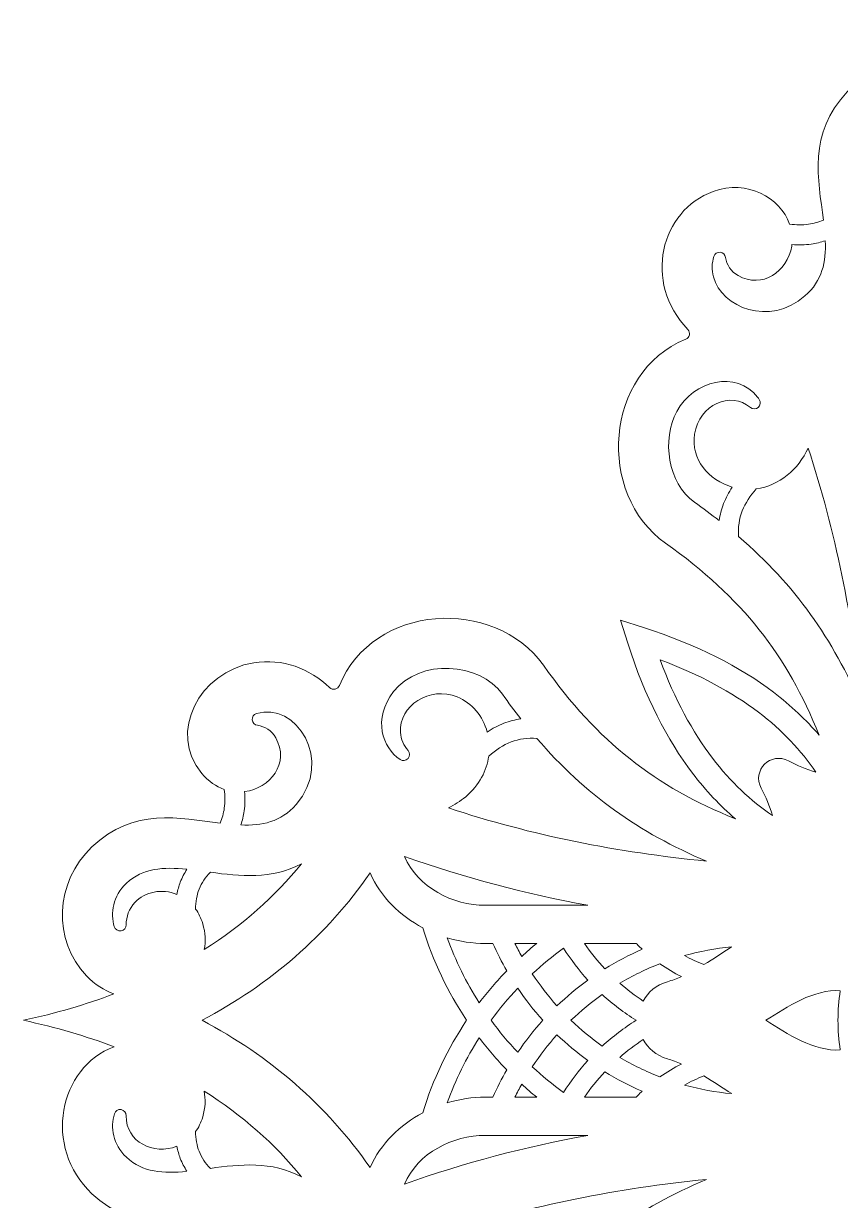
# Model space of a CAD drawing. Header units: millimetres. Extents: x -308 to 308, y -391 to 391.
# Drawn here: x 109.2 to 190.5, y 273.8 to 391 of the extents above; entities that cross this region are included whole.
import ezdxf

# ---------------------------------------------------------------- set-up
doc = ezdxf.new("R2010")
doc.units = ezdxf.units.MM
doc.header["$MEASUREMENT"] = 0
doc.layers.add('layer 1', color=7, linetype='Continuous')

msp = doc.modelspace()

# ---------------------------------------------------------------- linework, layer by layer
at = {"layer": 'layer 1', "lineweight": 9}
for points, knots in [([(236.8207, 271.7248), (238.3312, 270.44), (239.7562, 268.9394), (241.0829, 267.1952), (241.0829, 267.1952), (243.6333, 263.8421), (245.813, 259.5951), (247.5287, 254.2568), (247.5287, 254.2568), (247.5287, 254.2568), (248.2711, 251.9471), (248.2711, 251.9471), (248.2711, 251.9471), (248.2711, 251.9471), (245.9613, 252.6894), (245.9613, 252.6894), (245.9613, 252.6894), (240.623, 254.4051), (236.376, 256.5848), (233.0229, 259.1352), (233.0229, 259.1352), (231.29, 260.4533), (229.7976, 261.8683), (228.5184, 263.3679), (228.5184, 263.3679), (231.7375, 255.4584), (236.2324, 249.8374), (243.7937, 244.2781), (243.7937, 244.2781), (251.4964, 238.6148), (249.6083, 222.9907), (238.3668, 221.4166), (238.3668, 221.4166), (237.9472, 221.3578), (237.51, 221.3354), (237.0644, 221.3452), (237.0644, 221.3452), (236.8152, 221.3507), (236.5992, 221.2124), (236.4999, 220.9838), (236.4999, 220.9838), (236.4007, 220.7551), (236.447, 220.503), (236.6211, 220.3246), (236.6211, 220.3246), (240.1923, 216.6662), (244.1851, 213.4119), (248.1488, 210.2011), (248.1488, 210.2011), (252.8724, 206.3749), (260.086, 201.6264), (260.8277, 195.0539), (260.8277, 195.0539), (261.464, 189.4153), (258.3798, 183.902), (253.1, 182.3506), (253.1, 182.3506), (252.9031, 182.2928), (252.76, 182.1533), (252.6972, 181.9579), (252.6972, 181.9579), (252.6344, 181.7624), (252.6695, 181.5658), (252.796, 181.404), (252.796, 181.404), (256.8086, 176.2686), (254.2751, 169.3389), (248.878, 167.9912), (248.878, 167.9912), (245.3353, 167.1066), (242.0439, 169.428), (241.5738, 172.3411), (241.5738, 172.3411), (240.9469, 172.4303), (240.3435, 172.4323), (239.763, 172.3493), (239.763, 172.3493), (239.2504, 172.276), (238.7507, 172.1354), (238.2637, 171.9293), (238.2637, 171.9293), (238.3623, 167.8685), (238.941, 163.2218), (234.6165, 159.4938), (234.6165, 159.4938), (229.2576, 154.8741), (221.0226, 157.7299), (220.1231, 163.9867), (220.1231, 163.9867), (220.0627, 164.4065), (220.041, 164.8206), (220.053, 165.2262), (220.053, 165.2262), (214.8022, 157.6058), (210.8828, 148.2583), (208.4361, 137.0001), (208.4361, 137.0001), (205.9905, 148.2531), (202.0736, 157.5973), (196.8264, 165.2158), (196.8264, 165.2158), (196.8922, 163.5615), (196.3805, 161.8102), (195.0742, 160.2506), (195.0742, 160.2506), (191.9509, 156.5218), (186.1011, 156.1788), (182.2557, 159.4938), (182.2557, 159.4938), (177.933, 163.2202), (178.5108, 167.8678), (178.6087, 171.9293), (178.6087, 171.9293), (178.1216, 172.1354), (177.6219, 172.276), (177.1092, 172.3493), (177.1092, 172.3493), (176.5306, 172.432), (175.9293, 172.4303), (175.3046, 172.342), (175.3046, 172.342), (175.1572, 171.423), (174.7099, 170.4791), (173.869, 169.6119), (173.869, 169.6119), (170.2083, 165.8366), (163.8121, 168.3046), (162.3862, 173.6571), (162.3862, 173.6571), (161.6436, 176.4448), (162.3963, 179.2398), (164.0789, 181.4048), (164.0789, 181.4048), (164.2047, 181.5667), (164.2393, 181.7631), (164.1763, 181.9581), (164.1763, 181.9581), (164.1134, 182.1533), (163.9704, 182.2923), (163.7737, 182.3501), (163.7737, 182.3501), (158.4928, 183.9009), (155.4082, 189.4148), (156.0445, 195.0539), (156.0445, 195.0539), (156.7862, 201.6263), (163.9998, 206.3748), (168.7234, 210.2011), (168.7234, 210.2011), (172.6912, 213.4151), (176.6879, 216.6728), (180.2618, 220.3356), (180.2618, 220.3356), (180.4354, 220.5135), (180.482, 220.7646), (180.3837, 220.9929), (180.3837, 220.9929), (180.2854, 221.2213), (180.071, 221.36), (179.8224, 221.3562), (179.8224, 221.3562), (176.4486, 221.3042), (173.2328, 222.966), (171.1686, 225.6432), (171.1686, 225.6432), (167.0574, 230.9755), (167.4703, 240.1548), (173.0785, 244.2781), (173.0785, 244.2781), (180.64, 249.8375), (185.1349, 255.4586), (188.354, 263.3683), (188.354, 263.3683), (187.0747, 261.8685), (185.5823, 260.4533), (183.8492, 259.1351), (183.8492, 259.1351), (180.4961, 256.5847), (176.2491, 254.405), (170.9108, 252.6893), (170.9108, 252.6893), (170.9108, 252.6893), (168.6011, 251.9469), (168.6011, 251.9469), (168.6011, 251.9469), (168.6011, 251.9469), (169.3434, 254.2567), (169.3434, 254.2567), (169.3434, 254.2567), (171.0591, 259.595), (173.2388, 263.842), (175.7892, 267.1951), (175.7892, 267.1951), (177.1161, 268.9396), (178.5413, 270.4404), (180.052, 271.7253), (180.052, 271.7253), (172.1051, 268.5386), (166.3957, 264.125), (160.942, 256.4383), (160.942, 256.4383), (156.0544, 249.5493), (143.9527, 250.322), (140.6448, 258.4542), (140.6448, 258.4542), (140.5675, 258.6445), (140.4142, 258.7734), (140.2133, 258.816), (140.2133, 258.816), (140.0123, 258.8587), (139.8202, 258.8036), (139.6721, 258.6612), (139.6721, 258.6612), (134.9727, 254.1444), (127.818, 255.96), (125.928, 261.1927), (125.928, 261.1927), (124.7116, 264.5602), (126.5432, 267.8557), (129.1775, 268.7904), (129.1775, 268.7904), (129.2752, 269.4386), (129.28, 270.0619), (129.1944, 270.6608), (129.1944, 270.6608), (129.1214, 271.1713), (128.9816, 271.6689), (128.777, 272.154), (128.777, 272.154), (124.7445, 271.6433), (120.1763, 270.5891), (116.0237, 274.5157), (116.0237, 274.5157), (111.0858, 279.1849), (112.7499, 287.1289), (118.2383, 289.15), (118.2383, 289.15), (115.4546, 290.1993), (112.4514, 291.0794), (109.218, 291.7821), (109.218, 291.7821), (112.4406, 292.4824), (115.4347, 293.3589), (118.2105, 294.4036), (118.2105, 294.4036), (117.2454, 294.7654), (116.3111, 295.3573), (115.4722, 296.2198), (115.4722, 296.2198), (112.0825, 299.7046), (112.3336, 305.5592), (116.0237, 309.0485), (116.0237, 309.0485), (120.1746, 312.9734), (124.7437, 311.92), (128.777, 311.41), (128.777, 311.41), (128.9817, 311.8952), (129.1214, 312.3929), (129.1944, 312.9034), (129.1944, 312.9034), (129.2794, 313.498), (129.2753, 314.1166), (129.1796, 314.7598), (129.1796, 314.7598), (128.3942, 315.0366), (127.6237, 315.5518), (126.9425, 316.3623), (126.9425, 316.3623), (123.5482, 320.4013), (126.6815, 326.5026), (132.135, 327.374), (132.135, 327.374), (134.9859, 327.8295), (137.6901, 326.7959), (139.6726, 324.9002), (139.6726, 324.9002), (139.8208, 324.7585), (140.0128, 324.704), (140.2134, 324.7468), (140.2134, 324.7468), (140.4142, 324.7897), (140.5669, 324.9183), (140.6442, 325.1086), (140.6442, 325.1086), (143.9512, 333.2422), (156.0542, 334.0152), (160.942, 327.1259), (160.942, 327.1259), (166.3955, 319.4394), (172.1046, 315.0259), (180.0513, 311.8392), (180.0513, 311.8392), (178.5408, 313.124), (177.1158, 314.6245), (175.7891, 316.3688), (175.7891, 316.3688), (173.2387, 319.7219), (171.059, 323.9689), (169.3433, 329.3072), (169.3433, 329.3072), (169.3433, 329.3072), (168.6009, 331.6169), (168.6009, 331.6169), (168.6009, 331.6169), (168.6009, 331.6169), (170.9107, 330.8746), (170.9107, 330.8746), (170.9107, 330.8746), (176.249, 329.1589), (180.496, 326.9792), (183.8491, 324.4288), (183.8491, 324.4288), (185.5935, 323.102), (187.0943, 321.6767), (188.3792, 320.1661), (188.3792, 320.1661), (185.1924, 328.113), (180.779, 333.8223), (173.0923, 339.276), (173.0923, 339.276), (166.2033, 344.1636), (166.976, 356.2653), (175.1082, 359.5732), (175.1082, 359.5732), (175.2985, 359.6505), (175.4274, 359.8038), (175.47, 360.0047), (175.47, 360.0047), (175.5127, 360.2057), (175.4576, 360.3978), (175.3152, 360.5459), (175.3152, 360.5459), (170.7984, 365.2453), (172.614, 372.4), (177.8467, 374.29), (177.8467, 374.29), (181.2142, 375.5064), (184.5097, 373.6748), (185.4444, 371.0405), (185.4444, 371.0405), (186.0926, 370.9428), (186.7159, 370.938), (187.3148, 371.0236), (187.3148, 371.0236), (187.8253, 371.0966), (188.3229, 371.2364), (188.808, 371.441), (188.808, 371.441), (188.2973, 375.4735), (187.2431, 380.0417), (191.1697, 384.1943), (191.1697, 384.1943), (195.8389, 389.1322), (203.7829, 387.4681), (205.804, 381.9797), (205.804, 381.9797), (206.8533, 384.7634), (207.7334, 387.7666), (208.4361, 391), (208.4361, 391), (209.1364, 387.7774), (210.0128, 384.7831), (211.0576, 382.0075), (211.0576, 382.0075), (211.4194, 382.9725), (212.0113, 383.9069), (212.8738, 384.7458), (212.8738, 384.7458), (216.3586, 388.1355), (222.2132, 387.8844), (225.7025, 384.1943), (225.7025, 384.1943), (229.6274, 380.0434), (228.574, 375.4743), (228.064, 371.441), (228.064, 371.441), (228.5492, 371.2363), (229.0469, 371.0966), (229.5574, 371.0236), (229.5574, 371.0236), (230.152, 370.9386), (230.7706, 370.9427), (231.4138, 371.0384), (231.4138, 371.0384), (231.6906, 371.8238), (232.2058, 372.5943), (233.0163, 373.2755), (233.0163, 373.2755), (237.0553, 376.6698), (243.1566, 373.5365), (244.028, 368.083), (244.028, 368.083), (244.4835, 365.2321), (243.4499, 362.5279), (241.5542, 360.5454), (241.5542, 360.5454), (241.4125, 360.3972), (241.358, 360.2052), (241.4008, 360.0046), (241.4008, 360.0046), (241.4437, 359.8038), (241.5723, 359.6511), (241.7626, 359.5738), (241.7626, 359.5738), (249.8962, 356.2668), (250.6692, 344.1638), (243.7799, 339.276), (243.7799, 339.276), (236.0934, 333.8225), (231.68, 328.1134), (228.4932, 320.1667), (228.4932, 320.1667), (229.778, 321.6772), (231.2786, 323.1022), (233.0228, 324.4289), (233.0228, 324.4289), (236.3759, 326.9793), (240.6229, 329.159), (245.9612, 330.8747), (245.9612, 330.8747), (245.9612, 330.8747), (248.2709, 331.6171), (248.2709, 331.6171), (248.2709, 331.6171), (248.2709, 331.6171), (247.5286, 329.3073), (247.5286, 329.3073), (247.5286, 329.3073), (245.8129, 323.969), (243.6332, 319.722), (241.0828, 316.3689), (241.0828, 316.3689), (239.7559, 314.6244), (238.3307, 313.1236), (236.82, 311.8387), (236.82, 311.8387), (244.7669, 315.0254), (250.4763, 319.439), (255.93, 327.1257), (255.93, 327.1257), (260.8176, 334.0147), (272.9193, 333.242), (276.2272, 325.1098), (276.2272, 325.1098), (276.3045, 324.9195), (276.4578, 324.7906), (276.6587, 324.748), (276.6587, 324.748), (276.8597, 324.7053), (277.0518, 324.7604), (277.1999, 324.9028), (277.1999, 324.9028), (281.8993, 329.4196), (289.054, 327.604), (290.944, 322.3713), (290.944, 322.3713), (292.1604, 319.0038), (290.3288, 315.7084), (287.6945, 314.7737), (287.6945, 314.7737), (287.5968, 314.1254), (287.592, 313.5021), (287.6776, 312.9032), (287.6776, 312.9032), (287.7506, 312.3927), (287.8904, 311.8951), (288.095, 311.41), (288.095, 311.41), (292.1275, 311.9207), (296.6957, 312.9749), (300.8483, 309.0483), (300.8483, 309.0483), (305.7862, 304.3791), (304.1221, 296.4351), (298.6337, 294.414), (298.6337, 294.414), (301.4174, 293.3647), (304.4206, 292.4846), (307.654, 291.7819), (307.654, 291.7819), (304.4314, 291.0816), (301.4373, 290.2051), (298.6615, 289.1604), (298.6615, 289.1604), (299.6266, 288.7986), (300.5609, 288.2067), (301.3998, 287.3442), (301.3998, 287.3442), (304.7895, 283.8594), (304.5384, 278.0048), (300.8483, 274.5155), (300.8483, 274.5155), (296.6974, 270.5906), (292.1283, 271.644), (288.095, 272.154), (288.095, 272.154), (287.8903, 271.6688), (287.7506, 271.1711), (287.6776, 270.6606), (287.6776, 270.6606), (287.5926, 270.066), (287.5967, 269.4474), (287.6924, 268.8042), (287.6924, 268.8042), (288.4778, 268.5274), (289.2483, 268.0122), (289.9295, 267.2017), (289.9295, 267.2017), (293.3238, 263.1627), (290.1905, 257.0614), (284.737, 256.19), (284.737, 256.19), (281.8861, 255.7345), (279.1819, 256.7681), (277.1994, 258.6638), (277.1994, 258.6638), (277.0512, 258.8055), (276.8592, 258.86), (276.6586, 258.8172), (276.6586, 258.8172), (276.4578, 258.7743), (276.3051, 258.6457), (276.2278, 258.4554), (276.2278, 258.4554), (272.9208, 250.3218), (260.8178, 249.5488), (255.93, 256.4381), (255.93, 256.4381), (250.4765, 264.1246), (244.7674, 268.538), (236.8207, 271.7248)], [0, 0, 0, 0, 0.00746269, 0.00746269, 0.00746269, 0.00746269, 0.01492537, 0.01492537, 0.01492537, 0.01492537, 0.02238806, 0.02238806, 0.02238806, 0.02238806, 0.02985075, 0.02985075, 0.02985075, 0.02985075, 0.03731343, 0.03731343, 0.03731343, 0.03731343, 0.04477612, 0.04477612, 0.04477612, 0.04477612, 0.05223881, 0.05223881, 0.05223881, 0.05223881, 0.05970149, 0.05970149, 0.05970149, 0.05970149, 0.06716418, 0.06716418, 0.06716418, 0.06716418, 0.07462687, 0.07462687, 0.07462687, 0.07462687, 0.08208955, 0.08208955, 0.08208955, 0.08208955, 0.08955224, 0.08955224, 0.08955224, 0.08955224, 0.09701493, 0.09701493, 0.09701493, 0.09701493, 0.10447761, 0.10447761, 0.10447761, 0.10447761, 0.1119403, 0.1119403, 0.1119403, 0.1119403, 0.11940299, 0.11940299, 0.11940299, 0.11940299, 0.12686567, 0.12686567, 0.12686567, 0.12686567, 0.13432836, 0.13432836, 0.13432836, 0.13432836, 0.14179104, 0.14179104, 0.14179104, 0.14179104, 0.14925373, 0.14925373, 0.14925373, 0.14925373, 0.15671642, 0.15671642, 0.15671642, 0.15671642, 0.1641791, 0.1641791, 0.1641791, 0.1641791, 0.17164179, 0.17164179, 0.17164179, 0.17164179, 0.17910448, 0.17910448, 0.17910448, 0.17910448, 0.18656716, 0.18656716, 0.18656716, 0.18656716, 0.19402985, 0.19402985, 0.19402985, 0.19402985, 0.20149254, 0.20149254, 0.20149254, 0.20149254, 0.20895522, 0.20895522, 0.20895522, 0.20895522, 0.21641791, 0.21641791, 0.21641791, 0.21641791, 0.2238806, 0.2238806, 0.2238806, 0.2238806, 0.23134328, 0.23134328, 0.23134328, 0.23134328, 0.23880597, 0.23880597, 0.23880597, 0.23880597, 0.24626866, 0.24626866, 0.24626866, 0.24626866, 0.25373134, 0.25373134, 0.25373134, 0.25373134, 0.26119403, 0.26119403, 0.26119403, 0.26119403, 0.26865672, 0.26865672, 0.26865672, 0.26865672, 0.2761194, 0.2761194, 0.2761194, 0.2761194, 0.28358209, 0.28358209, 0.28358209, 0.28358209, 0.29104478, 0.29104478, 0.29104478, 0.29104478, 0.29850746, 0.29850746, 0.29850746, 0.29850746, 0.30597015, 0.30597015, 0.30597015, 0.30597015, 0.31343284, 0.31343284, 0.31343284, 0.31343284, 0.32089552, 0.32089552, 0.32089552, 0.32089552, 0.32835821, 0.32835821, 0.32835821, 0.32835821, 0.3358209, 0.3358209, 0.3358209, 0.3358209, 0.34328358, 0.34328358, 0.34328358, 0.34328358, 0.35074627, 0.35074627, 0.35074627, 0.35074627, 0.35820896, 0.35820896, 0.35820896, 0.35820896, 0.36567164, 0.36567164, 0.36567164, 0.36567164, 0.37313433, 0.37313433, 0.37313433, 0.37313433, 0.38059701, 0.38059701, 0.38059701, 0.38059701, 0.3880597, 0.3880597, 0.3880597, 0.3880597, 0.39552239, 0.39552239, 0.39552239, 0.39552239, 0.40298507, 0.40298507, 0.40298507, 0.40298507, 0.41044776, 0.41044776, 0.41044776, 0.41044776, 0.41791045, 0.41791045, 0.41791045, 0.41791045, 0.42537313, 0.42537313, 0.42537313, 0.42537313, 0.43283582, 0.43283582, 0.43283582, 0.43283582, 0.44029851, 0.44029851, 0.44029851, 0.44029851, 0.44776119, 0.44776119, 0.44776119, 0.44776119, 0.45522388, 0.45522388, 0.45522388, 0.45522388, 0.46268657, 0.46268657, 0.46268657, 0.46268657, 0.47014925, 0.47014925, 0.47014925, 0.47014925, 0.47761194, 0.47761194, 0.47761194, 0.47761194, 0.48507463, 0.48507463, 0.48507463, 0.48507463, 0.49253731, 0.49253731, 0.49253731, 0.49253731, 0.5, 0.5, 0.5, 0.5, 0.50746269, 0.50746269, 0.50746269, 0.50746269, 0.51492537, 0.51492537, 0.51492537, 0.51492537, 0.52238806, 0.52238806, 0.52238806, 0.52238806, 0.52985075, 0.52985075, 0.52985075, 0.52985075, 0.53731343, 0.53731343, 0.53731343, 0.53731343, 0.54477612, 0.54477612, 0.54477612, 0.54477612, 0.55223881, 0.55223881, 0.55223881, 0.55223881, 0.55970149, 0.55970149, 0.55970149, 0.55970149, 0.56716418, 0.56716418, 0.56716418, 0.56716418, 0.57462687, 0.57462687, 0.57462687, 0.57462687, 0.58208955, 0.58208955, 0.58208955, 0.58208955, 0.58955224, 0.58955224, 0.58955224, 0.58955224, 0.59701493, 0.59701493, 0.59701493, 0.59701493, 0.60447761, 0.60447761, 0.60447761, 0.60447761, 0.6119403, 0.6119403, 0.6119403, 0.6119403, 0.61940299, 0.61940299, 0.61940299, 0.61940299, 0.62686567, 0.62686567, 0.62686567, 0.62686567, 0.63432836, 0.63432836, 0.63432836, 0.63432836, 0.64179104, 0.64179104, 0.64179104, 0.64179104, 0.64925373, 0.64925373, 0.64925373, 0.64925373, 0.65671642, 0.65671642, 0.65671642, 0.65671642, 0.6641791, 0.6641791, 0.6641791, 0.6641791, 0.67164179, 0.67164179, 0.67164179, 0.67164179, 0.67910448, 0.67910448, 0.67910448, 0.67910448, 0.68656716, 0.68656716, 0.68656716, 0.68656716, 0.69402985, 0.69402985, 0.69402985, 0.69402985, 0.70149254, 0.70149254, 0.70149254, 0.70149254, 0.70895522, 0.70895522, 0.70895522, 0.70895522, 0.71641791, 0.71641791, 0.71641791, 0.71641791, 0.7238806, 0.7238806, 0.7238806, 0.7238806, 0.73134328, 0.73134328, 0.73134328, 0.73134328, 0.73880597, 0.73880597, 0.73880597, 0.73880597, 0.74626866, 0.74626866, 0.74626866, 0.74626866, 0.75373134, 0.75373134, 0.75373134, 0.75373134, 0.76119403, 0.76119403, 0.76119403, 0.76119403, 0.76865672, 0.76865672, 0.76865672, 0.76865672, 0.7761194, 0.7761194, 0.7761194, 0.7761194, 0.78358209, 0.78358209, 0.78358209, 0.78358209, 0.79104478, 0.79104478, 0.79104478, 0.79104478, 0.79850746, 0.79850746, 0.79850746, 0.79850746, 0.80597015, 0.80597015, 0.80597015, 0.80597015, 0.81343284, 0.81343284, 0.81343284, 0.81343284, 0.82089552, 0.82089552, 0.82089552, 0.82089552, 0.82835821, 0.82835821, 0.82835821, 0.82835821, 0.8358209, 0.8358209, 0.8358209, 0.8358209, 0.84328358, 0.84328358, 0.84328358, 0.84328358, 0.85074627, 0.85074627, 0.85074627, 0.85074627, 0.85820896, 0.85820896, 0.85820896, 0.85820896, 0.86567164, 0.86567164, 0.86567164, 0.86567164, 0.87313433, 0.87313433, 0.87313433, 0.87313433, 0.88059701, 0.88059701, 0.88059701, 0.88059701, 0.8880597, 0.8880597, 0.8880597, 0.8880597, 0.89552239, 0.89552239, 0.89552239, 0.89552239, 0.90298507, 0.90298507, 0.90298507, 0.90298507, 0.91044776, 0.91044776, 0.91044776, 0.91044776, 0.91791045, 0.91791045, 0.91791045, 0.91791045, 0.92537313, 0.92537313, 0.92537313, 0.92537313, 0.93283582, 0.93283582, 0.93283582, 0.93283582, 0.94029851, 0.94029851, 0.94029851, 0.94029851, 0.94776119, 0.94776119, 0.94776119, 0.94776119, 0.95522388, 0.95522388, 0.95522388, 0.95522388, 0.96268657, 0.96268657, 0.96268657, 0.96268657, 0.97014925, 0.97014925, 0.97014925, 0.97014925, 0.97761194, 0.97761194, 0.97761194, 0.97761194, 0.98507463, 0.98507463, 0.98507463, 0.98507463, 1, 1, 1, 1]), ([(188.9959, 369.3784), (188.5399, 369.2261), (188.0734, 369.1153), (187.596, 369.047), (187.596, 369.047), (186.9699, 368.9574), (186.3292, 368.9417), (185.6739, 369.0014), (185.6739, 369.0014), (185.6676, 368.9494), (185.6605, 368.8974), (185.6522, 368.8452), (185.6522, 368.8452), (185.2458, 366.2804), (182.7077, 364.563), (180.3176, 365.9102), (180.3176, 365.9102), (179.6023, 366.3133), (179.1789, 366.9916), (179.075, 367.7184), (179.075, 367.7184), (179.0349, 367.9986), (178.8134, 368.208), (178.5314, 368.2322), (178.5314, 368.2322), (178.2494, 368.2563), (177.9955, 368.0878), (177.9083, 367.8185), (177.9083, 367.8185), (177.7024, 367.1826), (177.6711, 366.4622), (177.8576, 365.795), (177.8576, 365.795), (178.7161, 362.7236), (183.4062, 360.7973), (186.961, 363.8816), (186.961, 363.8816), (188.7068, 365.3964), (189.079, 367.2815), (188.9959, 369.3784)], [0, 0, 0, 0, 0.09090909, 0.09090909, 0.09090909, 0.09090909, 0.18181818, 0.18181818, 0.18181818, 0.18181818, 0.27272727, 0.27272727, 0.27272727, 0.27272727, 0.36363636, 0.36363636, 0.36363636, 0.36363636, 0.45454545, 0.45454545, 0.45454545, 0.45454545, 0.54545455, 0.54545455, 0.54545455, 0.54545455, 0.63636364, 0.63636364, 0.63636364, 0.63636364, 0.72727273, 0.72727273, 0.72727273, 0.72727273, 0.81818182, 0.81818182, 0.81818182, 0.81818182, 1, 1, 1, 1]), ([(178.4311, 341.52), (178.5141, 342.0985), (178.6628, 342.6613), (178.8748, 343.2089), (178.8748, 343.2089), (179.0963, 343.7813), (179.3861, 344.3326), (179.7409, 344.8642), (179.7409, 344.8642), (177.394, 345.5313), (175.592, 347.6351), (175.9837, 350.1382), (175.9837, 350.1382), (176.446, 353.0918), (179.5906, 354.4494), (181.5383, 352.7838), (181.5383, 352.7838), (181.7678, 352.5875), (182.1019, 352.5904), (182.3278, 352.7909), (182.3278, 352.7909), (182.5534, 352.9912), (182.5963, 353.322), (182.4292, 353.5732), (182.4292, 353.5732), (182.374, 353.6562), (182.3154, 353.7375), (182.2537, 353.8165), (182.2537, 353.8165), (180.1628, 356.4957), (175.9015, 355.4988), (174.2255, 352.3928), (174.2255, 352.3928), (172.7087, 349.5818), (173.297, 345.2512), (175.9839, 343.3448), (175.9839, 343.3448), (176.8344, 342.7414), (177.6489, 342.1338), (178.4311, 341.52)], [0, 0, 0, 0, 0.09090909, 0.09090909, 0.09090909, 0.09090909, 0.18181818, 0.18181818, 0.18181818, 0.18181818, 0.27272727, 0.27272727, 0.27272727, 0.27272727, 0.36363636, 0.36363636, 0.36363636, 0.36363636, 0.45454545, 0.45454545, 0.45454545, 0.45454545, 0.54545455, 0.54545455, 0.54545455, 0.54545455, 0.63636364, 0.63636364, 0.63636364, 0.63636364, 0.72727273, 0.72727273, 0.72727273, 0.72727273, 0.81818182, 0.81818182, 0.81818182, 0.81818182, 1, 1, 1, 1]), ([(187.285, 348.7462), (190.0337, 340.4444), (191.7175, 331.8804), (192.5938, 323.0474), (192.5938, 323.0474), (189.753, 329.7656), (185.9998, 335.0834), (180.3709, 339.9279), (180.3709, 339.9279), (180.2988, 340.8385), (180.4249, 341.6911), (180.7342, 342.4901), (180.7342, 342.4901), (181.032, 343.2593), (181.5015, 343.9925), (182.1292, 344.6922), (182.1292, 344.6922), (184.3991, 344.9936), (186.3101, 346.6041), (187.285, 348.7462)], [0, 0, 0, 0, 0.16666667, 0.16666667, 0.16666667, 0.16666667, 0.33333333, 0.33333333, 0.33333333, 0.33333333, 0.5, 0.5, 0.5, 0.5, 0.66666667, 0.66666667, 0.66666667, 0.66666667, 1, 1, 1, 1]), ([(158.698, 321.7871), (158.1195, 321.7041), (157.5567, 321.5554), (157.0091, 321.3434), (157.0091, 321.3434), (156.4373, 321.1221), (155.8864, 320.8326), (155.3554, 320.4784), (155.3554, 320.4784), (154.9247, 322.0448), (153.8591, 323.3647), (152.375, 323.9684), (152.375, 323.9684), (149.6377, 325.082), (146.5422, 323.1085), (146.7215, 320.4353), (146.7215, 320.4353), (146.7661, 319.7708), (147.0504, 319.1342), (147.4805, 318.6325), (147.4805, 318.6325), (147.6766, 318.4037), (147.6746, 318.0708), (147.4756, 317.8445), (147.4756, 317.8445), (147.2769, 317.6186), (146.9479, 317.5735), (146.6959, 317.7379), (146.6959, 317.7379), (144.9362, 318.8858), (143.9201, 321.7836), (146.0368, 324.4956), (146.0368, 324.4956), (148.6334, 327.8224), (154.6069, 327.4286), (156.8732, 324.2343), (156.8732, 324.2343), (157.4766, 323.3838), (158.0842, 322.5693), (158.698, 321.7871)], [0, 0, 0, 0, 0.09090909, 0.09090909, 0.09090909, 0.09090909, 0.18181818, 0.18181818, 0.18181818, 0.18181818, 0.27272727, 0.27272727, 0.27272727, 0.27272727, 0.36363636, 0.36363636, 0.36363636, 0.36363636, 0.45454545, 0.45454545, 0.45454545, 0.45454545, 0.54545455, 0.54545455, 0.54545455, 0.54545455, 0.63636364, 0.63636364, 0.63636364, 0.63636364, 0.72727273, 0.72727273, 0.72727273, 0.72727273, 0.81818182, 0.81818182, 0.81818182, 0.81818182, 1, 1, 1, 1]), ([(188.0625, 316.4745), (186.5971, 318.6368), (184.7196, 320.6403), (182.3451, 322.4464), (182.3451, 322.4464), (179.7264, 324.4382), (176.4982, 326.1958), (172.5477, 327.6702), (172.5477, 327.6702), (174.0221, 323.7197), (175.7797, 320.4915), (177.7715, 317.8728), (177.7715, 317.8728), (179.5774, 315.4986), (181.5805, 313.6212), (183.7426, 312.1559), (183.7426, 312.1559), (183.4479, 313.1082), (183.0892, 314.0269), (182.6136, 314.8937), (182.6136, 314.8937), (181.6554, 316.64), (183.5835, 318.5639), (185.3339, 317.5995), (185.3339, 317.5995), (186.1936, 317.1258), (187.1097, 316.7686), (188.0625, 316.4745)], [0, 0, 0, 0, 0.125, 0.125, 0.125, 0.125, 0.25, 0.25, 0.25, 0.25, 0.375, 0.375, 0.375, 0.375, 0.5, 0.5, 0.5, 0.5, 0.625, 0.625, 0.625, 0.625, 0.75, 0.75, 0.75, 0.75, 1, 1, 1, 1]), ([(130.8397, 311.2224), (130.992, 311.6783), (131.1027, 312.1448), (131.171, 312.6222), (131.171, 312.6222), (131.2605, 313.2481), (131.2763, 313.8886), (131.2166, 314.5437), (131.2166, 314.5437), (133.7595, 314.8723), (135.7371, 317.3648), (134.3078, 319.9006), (134.3078, 319.9006), (133.9027, 320.6194), (133.2196, 321.0436), (132.4887, 321.1447), (132.4887, 321.1447), (132.2078, 321.1836), (131.9971, 321.405), (131.9723, 321.6875), (131.9723, 321.6875), (131.9476, 321.9698), (132.1157, 322.2242), (132.3852, 322.3118), (132.3852, 322.3118), (136.302, 323.5854), (140.1452, 317.6471), (136.3364, 313.2572), (136.3364, 313.2572), (134.8221, 311.5119), (132.9369, 311.1395), (130.8397, 311.2224)], [0, 0, 0, 0, 0.11111111, 0.11111111, 0.11111111, 0.11111111, 0.22222222, 0.22222222, 0.22222222, 0.22222222, 0.33333333, 0.33333333, 0.33333333, 0.33333333, 0.44444444, 0.44444444, 0.44444444, 0.44444444, 0.55555556, 0.55555556, 0.55555556, 0.55555556, 0.66666667, 0.66666667, 0.66666667, 0.66666667, 0.77777778, 0.77777778, 0.77777778, 0.77777778, 1, 1, 1, 1]), ([(177.1708, 307.6244), (168.3439, 308.5002), (159.7856, 310.1822), (151.489, 312.9275), (151.489, 312.9275), (152.0908, 313.2085), (152.6698, 313.5777), (153.2119, 314.0403), (153.2119, 314.0403), (154.5859, 315.2128), (155.3084, 316.6496), (155.5085, 318.0733), (155.5085, 318.0733), (156.2135, 318.7089), (156.9523, 319.1838), (157.7279, 319.484), (157.7279, 319.484), (158.5269, 319.7933), (159.3795, 319.9194), (160.2901, 319.8473), (160.2901, 319.8473), (165.1346, 314.2184), (170.4525, 310.4652), (177.1708, 307.6244)], [0, 0, 0, 0, 0.14285714, 0.14285714, 0.14285714, 0.14285714, 0.28571429, 0.28571429, 0.28571429, 0.28571429, 0.42857143, 0.42857143, 0.42857143, 0.42857143, 0.57142857, 0.57142857, 0.57142857, 0.57142857, 0.71428571, 0.71428571, 0.71428571, 0.71428571, 1, 1, 1, 1]), ([(125.4737, 306.8133), (125.2092, 306.4129), (124.9904, 305.9863), (124.8173, 305.5336), (124.8173, 305.5336), (124.6691, 305.1461), (124.5553, 304.7412), (124.4759, 304.319), (124.4759, 304.319), (123.0082, 304.9048), (121.3139, 304.6083), (120.2821, 303.5108), (120.2821, 303.5108), (119.7204, 302.9135), (119.4206, 302.0896), (119.4273, 301.2904), (119.4273, 301.2904), (119.4298, 300.9896), (119.2145, 300.7367), (118.9171, 300.6912), (118.9171, 300.6912), (118.6198, 300.6458), (118.3388, 300.8227), (118.2513, 301.1104), (118.2513, 301.1104), (117.8441, 302.4495), (118.1077, 304.1479), (119.4486, 305.4157), (119.4486, 305.4157), (121.0722, 306.9507), (123.1559, 307.0467), (125.4737, 306.8133)], [0, 0, 0, 0, 0.11111111, 0.11111111, 0.11111111, 0.11111111, 0.22222222, 0.22222222, 0.22222222, 0.22222222, 0.33333333, 0.33333333, 0.33333333, 0.33333333, 0.44444444, 0.44444444, 0.44444444, 0.44444444, 0.55555556, 0.55555556, 0.55555556, 0.55555556, 0.66666667, 0.66666667, 0.66666667, 0.66666667, 0.77777778, 0.77777778, 0.77777778, 0.77777778, 1, 1, 1, 1]), ([(136.885, 307.3622), (134.2132, 304.0932), (131.0004, 301.2413), (127.2054, 298.8381), (127.2054, 298.8381), (127.3554, 299.6383), (127.3189, 300.5009), (127.0457, 301.3979), (127.0457, 301.3979), (126.875, 301.9585), (126.6314, 302.4431), (126.3358, 302.8541), (126.3358, 302.8541), (126.3434, 303.5783), (126.4596, 304.2345), (126.6845, 304.8226), (126.6845, 304.8226), (126.9274, 305.458), (127.3021, 306.0235), (127.8082, 306.5187), (127.8082, 306.5187), (130.7321, 306.1238), (133.8857, 305.7744), (136.885, 307.3622)], [0, 0, 0, 0, 0.14285714, 0.14285714, 0.14285714, 0.14285714, 0.28571429, 0.28571429, 0.28571429, 0.28571429, 0.42857143, 0.42857143, 0.42857143, 0.42857143, 0.57142857, 0.57142857, 0.57142857, 0.57142857, 0.71428571, 0.71428571, 0.71428571, 0.71428571, 1, 1, 1, 1]), ([(165.3774, 303.2336), (159.1887, 304.37), (153.0915, 305.9577), (147.1312, 308.0844), (147.1312, 308.0844), (148.4426, 304.9824), (151.9245, 303.2336), (155.1777, 303.2336), (155.1777, 303.2336), (155.1777, 303.2336), (165.3774, 303.2336), (165.3774, 303.2336)], [0, 0, 0, 0, 0.25, 0.25, 0.25, 0.25, 0.5, 0.5, 0.5, 0.5, 1, 1, 1, 1]), ([(126.9866, 291.7821), (133.708, 288.2185), (139.364, 283.3752), (143.7004, 277.1187), (143.7004, 277.1187), (144.7613, 279.5085), (146.6659, 281.3743), (148.9446, 282.5782), (148.9446, 282.5782), (149.9454, 285.8813), (151.4254, 288.9762), (153.3039, 291.7817), (153.3039, 291.7817), (151.4253, 294.5875), (149.9452, 297.6827), (148.9444, 300.9862), (148.9444, 300.9862), (146.6659, 302.1903), (144.7613, 304.0557), (143.7004, 306.4455), (143.7004, 306.4455), (139.364, 300.189), (133.708, 295.3457), (126.9866, 291.7821)], [0, 0, 0, 0, 0.14285714, 0.14285714, 0.14285714, 0.14285714, 0.28571429, 0.28571429, 0.28571429, 0.28571429, 0.42857143, 0.42857143, 0.42857143, 0.42857143, 0.57142857, 0.57142857, 0.57142857, 0.57142857, 0.71428571, 0.71428571, 0.71428571, 0.71428571, 1, 1, 1, 1]), ([(155.9122, 299.4336), (155.9122, 299.4336), (155.1777, 299.4336), (155.1777, 299.4336), (155.1777, 299.4336), (153.8971, 299.4336), (152.6118, 299.6259), (151.3795, 299.9931), (151.3795, 299.9931), (152.2009, 297.7093), (153.2693, 295.5432), (154.5525, 293.5273), (154.5525, 293.5273), (155.4039, 294.6435), (156.3215, 295.7063), (157.2994, 296.7102), (157.2994, 296.7102), (156.7906, 297.5895), (156.3271, 298.4984), (155.9122, 299.4336)], [0, 0, 0, 0, 0.16666667, 0.16666667, 0.16666667, 0.16666667, 0.33333333, 0.33333333, 0.33333333, 0.33333333, 0.5, 0.5, 0.5, 0.5, 0.66666667, 0.66666667, 0.66666667, 0.66666667, 1, 1, 1, 1]), ([(160.2786, 299.4336), (160.2786, 299.4336), (158.1172, 299.4336), (158.1172, 299.4336), (158.1172, 299.4336), (158.3283, 298.998), (158.5509, 298.5691), (158.7845, 298.1471), (158.7845, 298.1471), (159.2701, 298.5897), (159.7683, 299.0188), (160.2786, 299.4336)], [0, 0, 0, 0, 0.25, 0.25, 0.25, 0.25, 0.5, 0.5, 0.5, 0.5, 1, 1, 1, 1]), ([(165.3725, 295.7812), (164.4746, 296.7669), (163.6623, 297.8319), (162.9474, 298.9646), (162.9474, 298.9646), (161.8591, 298.1736), (160.8216, 297.317), (159.8406, 296.4008), (159.8406, 296.4008), (160.5798, 295.2778), (161.4017, 294.2139), (162.2973, 293.2178), (162.2973, 293.2178), (163.2606, 294.1413), (164.2881, 294.9981), (165.3725, 295.7812)], [0, 0, 0, 0, 0.2, 0.2, 0.2, 0.2, 0.4, 0.4, 0.4, 0.4, 0.6, 0.6, 0.6, 0.6, 1, 1, 1, 1]), ([(170.1729, 299.4336), (170.1729, 299.4336), (165.031, 299.4336), (165.031, 299.4336), (165.031, 299.4336), (165.6396, 298.5389), (166.3164, 297.6945), (167.054, 296.9079), (167.054, 296.9079), (168.2377, 297.6417), (169.4788, 298.2917), (170.7688, 298.8498), (170.7688, 298.8498), (170.6262, 298.9828), (170.4859, 299.118), (170.348, 299.2559), (170.348, 299.2559), (170.2892, 299.3147), (170.2308, 299.3739), (170.1729, 299.4336)], [0, 0, 0, 0, 0.16666667, 0.16666667, 0.16666667, 0.16666667, 0.33333333, 0.33333333, 0.33333333, 0.33333333, 0.5, 0.5, 0.5, 0.5, 0.66666667, 0.66666667, 0.66666667, 0.66666667, 1, 1, 1, 1]), ([(176.9189, 297.3259), (177.8627, 297.8956), (178.7865, 298.5156), (179.676, 299.0835), (179.676, 299.0835), (178.0695, 298.9356), (176.5042, 298.6454), (174.9929, 298.2256), (174.9929, 298.2256), (175.6089, 297.8813), (176.2523, 297.58), (176.9189, 297.3259)], [0, 0, 0, 0, 0.25, 0.25, 0.25, 0.25, 0.5, 0.5, 0.5, 0.5, 1, 1, 1, 1]), ([(170.8847, 293.7001), (171.3474, 294.5734), (172.1503, 295.2906), (173.2929, 295.6207), (173.2929, 295.6207), (173.7545, 295.7541), (174.2156, 295.928), (174.6747, 296.1312), (174.6747, 296.1312), (173.9284, 296.5057), (173.2139, 296.9346), (172.5367, 297.4125), (172.5367, 297.4125), (171.1451, 296.8749), (169.8097, 296.2242), (168.5421, 295.4715), (168.5421, 295.4715), (169.2788, 294.8278), (170.0615, 294.2355), (170.8847, 293.7001)], [0, 0, 0, 0, 0.16666667, 0.16666667, 0.16666667, 0.16666667, 0.33333333, 0.33333333, 0.33333333, 0.33333333, 0.5, 0.5, 0.5, 0.5, 0.66666667, 0.66666667, 0.66666667, 0.66666667, 1, 1, 1, 1]), ([(155.7446, 291.7817), (156.5612, 292.8984), (157.4468, 293.9614), (158.3953, 294.9643), (158.3953, 294.9643), (159.1555, 293.8444), (159.9927, 292.7809), (160.8996, 291.7817), (160.8996, 291.7817), (159.9927, 290.7825), (159.1555, 289.719), (158.3953, 288.5991), (158.3953, 288.5991), (157.4468, 289.602), (156.5612, 290.665), (155.7446, 291.7817)], [0, 0, 0, 0, 0.2, 0.2, 0.2, 0.2, 0.4, 0.4, 0.4, 0.4, 0.6, 0.6, 0.6, 0.6, 1, 1, 1, 1]), ([(170.1744, 291.7817), (168.9706, 292.5312), (167.8419, 293.3902), (166.8026, 294.345), (166.8026, 294.345), (165.7003, 293.569), (164.6594, 292.7117), (163.6886, 291.7817), (163.6886, 291.7817), (164.6594, 290.8517), (165.7003, 289.9944), (166.8026, 289.2184), (166.8026, 289.2184), (167.8419, 290.1732), (168.9706, 291.0322), (170.1744, 291.7817)], [0, 0, 0, 0, 0.2, 0.2, 0.2, 0.2, 0.4, 0.4, 0.4, 0.4, 0.6, 0.6, 0.6, 0.6, 1, 1, 1, 1]), ([(183.0937, 291.7821), (185.1795, 290.4371), (187.8768, 288.667), (190.488, 288.8339), (190.488, 288.8339), (190.1812, 290.7822), (190.1812, 292.782), (190.488, 294.7303), (190.488, 294.7303), (187.8768, 294.8972), (185.1795, 293.1271), (183.0937, 291.7821)], [0, 0, 0, 0, 0.25, 0.25, 0.25, 0.25, 0.5, 0.5, 0.5, 0.5, 1, 1, 1, 1]), ([(151.3798, 283.5712), (152.612, 283.9382), (153.8972, 284.1306), (155.1777, 284.1306), (155.1777, 284.1306), (155.1777, 284.1306), (155.9126, 284.1306), (155.9126, 284.1306), (155.9126, 284.1306), (156.3275, 285.0655), (156.7908, 285.9741), (157.2994, 286.8532), (157.2994, 286.8532), (156.3215, 287.8571), (155.4039, 288.9199), (154.5525, 290.0361), (154.5525, 290.0361), (153.2695, 288.0205), (152.2012, 285.8547), (151.3798, 283.5712)], [0, 0, 0, 0, 0.16666667, 0.16666667, 0.16666667, 0.16666667, 0.33333333, 0.33333333, 0.33333333, 0.33333333, 0.5, 0.5, 0.5, 0.5, 0.66666667, 0.66666667, 0.66666667, 0.66666667, 1, 1, 1, 1]), ([(165.3725, 287.7822), (164.4746, 286.7965), (163.6623, 285.7315), (162.9474, 284.5988), (162.9474, 284.5988), (161.8591, 285.3898), (160.8216, 286.2464), (159.8406, 287.1626), (159.8406, 287.1626), (160.5798, 288.2856), (161.4017, 289.3495), (162.2973, 290.3456), (162.2973, 290.3456), (163.2606, 289.4221), (164.2881, 288.5653), (165.3725, 287.7822)], [0, 0, 0, 0, 0.2, 0.2, 0.2, 0.2, 0.4, 0.4, 0.4, 0.4, 0.6, 0.6, 0.6, 0.6, 1, 1, 1, 1]), ([(174.6736, 287.4316), (174.2116, 287.6361), (173.7465, 287.8119), (173.2793, 287.9477), (173.2793, 287.9477), (172.141, 288.2786), (171.3422, 288.9926), (170.8822, 289.8616), (170.8822, 289.8616), (170.0599, 289.3267), (169.278, 288.735), (168.5421, 288.0919), (168.5421, 288.0919), (169.8097, 287.3392), (171.1451, 286.6885), (172.5367, 286.1509), (172.5367, 286.1509), (173.2136, 286.6286), (173.9276, 287.0572), (174.6736, 287.4316)], [0, 0, 0, 0, 0.16666667, 0.16666667, 0.16666667, 0.16666667, 0.33333333, 0.33333333, 0.33333333, 0.33333333, 0.5, 0.5, 0.5, 0.5, 0.66666667, 0.66666667, 0.66666667, 0.66666667, 1, 1, 1, 1]), ([(165.0315, 284.1306), (165.0315, 284.1306), (170.1737, 284.1306), (170.1737, 284.1306), (170.1737, 284.1306), (170.2314, 284.19), (170.2895, 284.249), (170.348, 284.3075), (170.348, 284.3075), (170.4859, 284.4454), (170.6262, 284.5806), (170.7688, 284.7136), (170.7688, 284.7136), (169.4788, 285.2717), (168.2377, 285.9217), (167.054, 286.6555), (167.054, 286.6555), (166.3166, 285.8691), (165.64, 285.025), (165.0315, 284.1306)], [0, 0, 0, 0, 0.16666667, 0.16666667, 0.16666667, 0.16666667, 0.33333333, 0.33333333, 0.33333333, 0.33333333, 0.5, 0.5, 0.5, 0.5, 0.66666667, 0.66666667, 0.66666667, 0.66666667, 1, 1, 1, 1]), ([(179.6786, 284.4796), (178.7857, 285.0497), (177.8628, 285.6688), (176.9193, 286.2376), (176.9193, 286.2376), (176.2525, 285.9834), (175.609, 285.6822), (174.9929, 285.3378), (174.9929, 285.3378), (176.505, 284.9178), (178.0712, 284.6273), (179.6786, 284.4796)], [0, 0, 0, 0, 0.25, 0.25, 0.25, 0.25, 0.5, 0.5, 0.5, 0.5, 1, 1, 1, 1]), ([(127.1887, 284.7366), (130.9913, 282.3309), (134.2099, 279.4752), (136.8858, 276.2011), (136.8858, 276.2011), (133.887, 277.7883), (130.733, 277.4393), (127.8089, 277.0448), (127.8089, 277.0448), (127.3025, 277.5402), (126.9275, 278.1059), (126.6845, 278.7416), (126.6845, 278.7416), (126.4609, 279.3263), (126.3447, 279.9784), (126.336, 280.6976), (126.336, 280.6976), (126.6287, 281.1086), (126.872, 281.596), (127.0457, 282.1663), (127.0457, 282.1663), (127.316, 283.0536), (127.348, 283.9229), (127.1887, 284.7366)], [0, 0, 0, 0, 0.14285714, 0.14285714, 0.14285714, 0.14285714, 0.28571429, 0.28571429, 0.28571429, 0.28571429, 0.42857143, 0.42857143, 0.42857143, 0.42857143, 0.57142857, 0.57142857, 0.57142857, 0.57142857, 0.71428571, 0.71428571, 0.71428571, 0.71428571, 1, 1, 1, 1]), ([(158.1176, 284.1306), (158.1176, 284.1306), (160.2776, 284.1306), (160.2776, 284.1306), (160.2776, 284.1306), (159.7677, 284.5452), (159.2698, 284.9739), (158.7845, 285.4163), (158.7845, 285.4163), (158.551, 284.9946), (158.3285, 284.5659), (158.1176, 284.1306)], [0, 0, 0, 0, 0.25, 0.25, 0.25, 0.25, 0.5, 0.5, 0.5, 0.5, 1, 1, 1, 1]), ([(125.4739, 276.7506), (125.2093, 277.1511), (124.9904, 277.5778), (124.8173, 278.0306), (124.8173, 278.0306), (124.67, 278.4157), (124.5568, 278.8181), (124.4774, 279.2375), (124.4774, 279.2375), (122.1935, 278.3503), (119.3835, 279.6398), (119.4327, 282.2864), (119.4327, 282.2864), (119.4384, 282.5879), (119.2245, 282.8437), (118.9268, 282.8912), (118.9268, 282.8912), (118.6296, 282.9386), (118.3473, 282.7634), (118.2581, 282.476), (118.2581, 282.476), (117.8412, 281.1336), (118.1003, 279.4233), (119.4486, 278.1485), (119.4486, 278.1485), (121.0719, 276.6138), (123.1557, 276.5176), (125.4739, 276.7506)], [0, 0, 0, 0, 0.125, 0.125, 0.125, 0.125, 0.25, 0.25, 0.25, 0.25, 0.375, 0.375, 0.375, 0.375, 0.5, 0.5, 0.5, 0.5, 0.625, 0.625, 0.625, 0.625, 0.75, 0.75, 0.75, 0.75, 1, 1, 1, 1]), ([(147.1313, 275.4798), (153.0913, 277.6065), (159.1884, 279.1942), (165.377, 280.3306), (165.377, 280.3306), (165.377, 280.3306), (155.1777, 280.3306), (155.1777, 280.3306), (155.1777, 280.3306), (151.9246, 280.3306), (148.4423, 278.5818), (147.1313, 275.4798)], [0, 0, 0, 0, 0.25, 0.25, 0.25, 0.25, 0.5, 0.5, 0.5, 0.5, 1, 1, 1, 1]), ([(151.4718, 270.631), (159.7736, 273.3797), (168.3376, 275.0634), (177.1705, 275.9397), (177.1705, 275.9397), (170.4523, 273.0989), (165.1346, 269.3457), (160.2901, 263.7169), (160.2901, 263.7169), (159.3795, 263.6448), (158.5269, 263.7709), (157.7279, 264.0802), (157.7279, 264.0802), (156.9587, 264.378), (156.2255, 264.8475), (155.5258, 265.4752), (155.5258, 265.4752), (155.2244, 267.7451), (153.6139, 269.6561), (151.4718, 270.631)], [0, 0, 0, 0, 0.16666667, 0.16666667, 0.16666667, 0.16666667, 0.33333333, 0.33333333, 0.33333333, 0.33333333, 0.5, 0.5, 0.5, 0.5, 0.66666667, 0.66666667, 0.66666667, 0.66666667, 1, 1, 1, 1])]:
    msp.add_open_spline(points, degree=3, knots=knots, dxfattribs=at)

doc.saveas('drawing.dxf')
